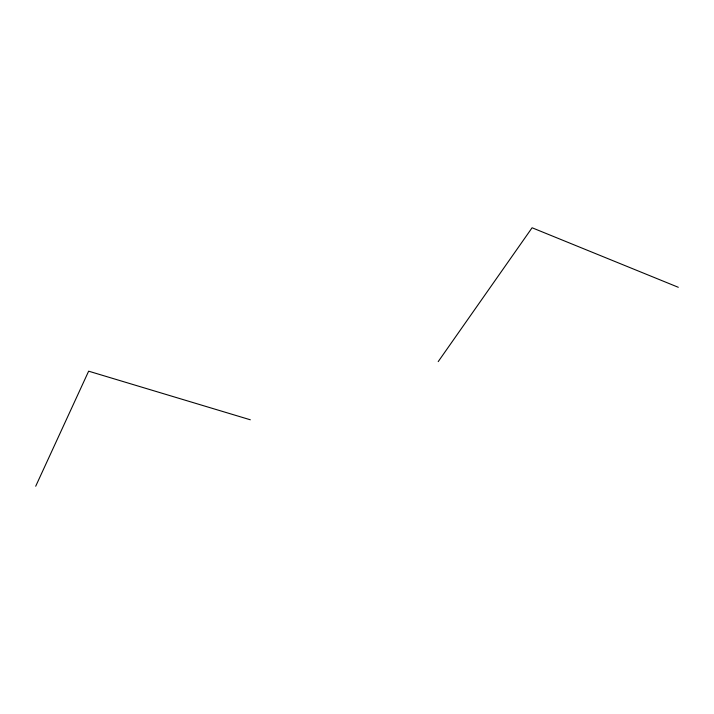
<?xml version="1.0" encoding="UTF-8"?>
<svg xmlns="http://www.w3.org/2000/svg" width="714" height="714" viewBox="0 0 714 714"><rect width="100%" height="100%" fill="white"/><g stroke="black" fill="none" stroke-linecap="round" stroke-linejoin="round"><path stroke-width="1.07" d="M35.7 486.234L88.643 371.182L250.319 419.787M438.209 361.614L532.091 227.766L678.3 287.287"/></g></svg>
